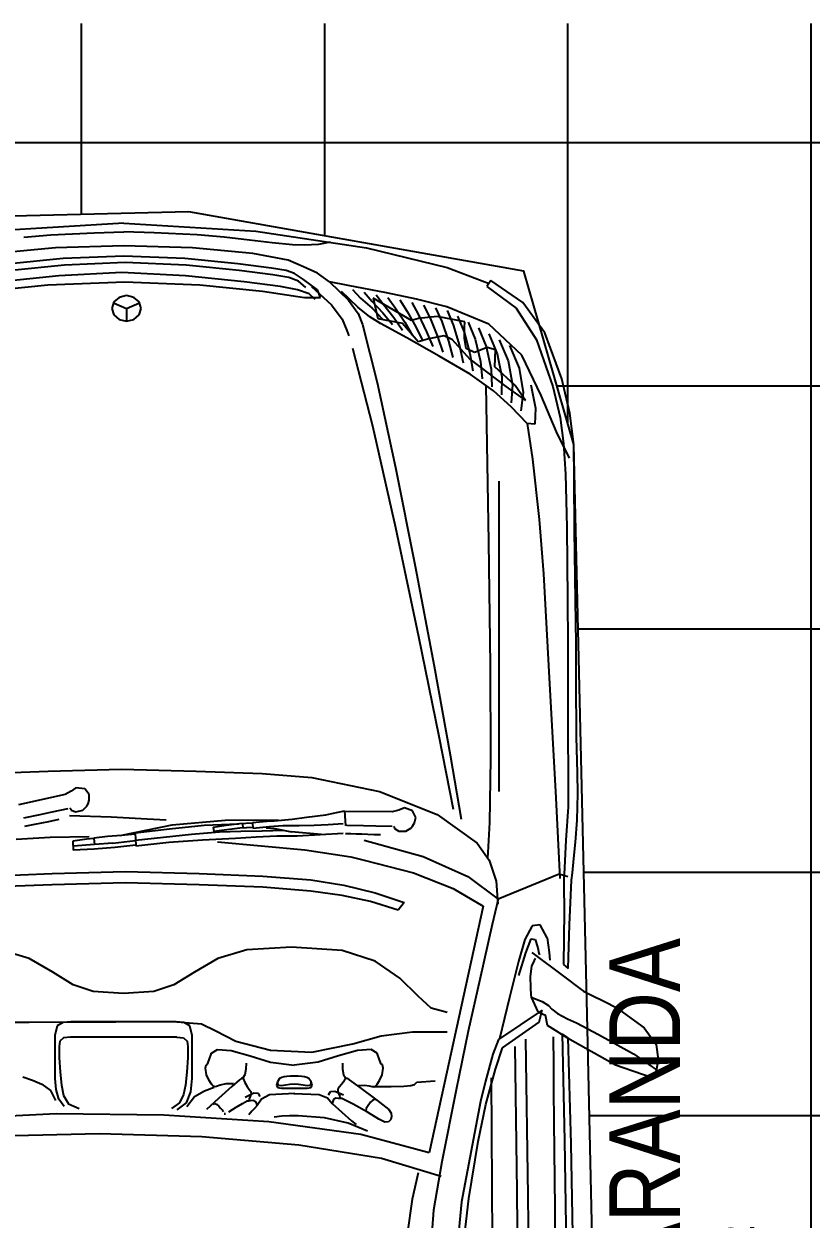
# Model space of a CAD drawing. Header units: millimetres. Extents: x 3923 to 4007, y 744 to 982.
# Drawn here: x 3957.347 to 3960.583, y 941.012 to 945.926 of the extents above; entities that cross this region are included whole.
import ezdxf
from ezdxf.enums import TextEntityAlignment as Align

# ---------------------------------------------------------------- set-up
doc = ezdxf.new("R2010")
doc.units = ezdxf.units.MM
doc.header["$LTSCALE"] = 20
doc.layers.add('E-txt-g', color=3, linetype='Continuous')
doc.layers.add('HIDROSSANITÁRIO', color=8, linetype='Continuous')
doc.layers.add('E-Txt-W', color=7, linetype='Continuous', lineweight=20)
doc.styles.add('F2', font='ARIALN.TTF')
doc.styles.add('REG60', font='romans.shx', dxfattribs={"width": 0.8, "height": 0.15})
doc.styles.add('REG80', font='romans.shx', dxfattribs={"width": 0.8, "height": 0.2})

# ---------------------------------------------------------------- blocks, each defined once
blk = doc.blocks.new('Austin Mini dessus')
at = {"color": 8, "flags": 128}
for points in [[(1.1017, 3.2922), (1.1017, 3.0712)], [(1.2904, 3.0155), (1.3004, 3.222)], [(-0.5405, 2.876), (-0.5243, 3.1472)], [(-0.4009, 3.1615), (-0.4139, 3.0323)], [(0.5909, 3.1628), (0.5858, 3.0317)], [(0.8014, 3.1546), (0.7962, 3.0235)], [(0.8194, 3.0235), (0.8246, 3.1546)], [(-0.4897, 3.0166), (-0.4783, 3.1411)], [(-0.4326, 3.01), (-0.42, 3.129)], [(0.9712, 3.0712), (0.9535, 3.1308)], [(1.3356, 3.1305), (1.3308, 2.9266)], [(-0.4678, 3.0008), (-0.457, 3.1102)], [(-0.4541, 2.9981), (-0.4433, 3.1075)], [(0.726, 3.0977), (0.7219, 3.0275)], [(-0.5121, 3.0818), (-0.5164, 3.0261)], [(0.6338, 2.997), (0.6553, 3.0927)], [(0.6818, 3.0817), (0.6747, 3.0485)], [(0.6957, 3.0601), (0.6993, 3.0807)], [(0.9991, 3.0226), (0.9712, 3.0712)], [(1.1017, 3.0712), (1.1013, 2.893)], [(1.214, 3.084), (1.2213, 3.064)], [(0.6747, 3.0485), (0.6693, 3.0237)], [(0.6902, 3.0313), (0.6957, 3.0601)], [(1.2213, 3.064), (1.2296, 3.0447)], [(-0.5164, 3.0261), (-0.5207, 2.9376)], [(-0.4139, 3.0323), (-0.4198, 2.8742)], [(0.5858, 3.0317), (0.5818, 2.8809)], [(0.6693, 3.0237), (0.6625, 2.9905)], [(0.6853, 3.0102), (0.6902, 3.0313)], [(0.7219, 3.0275), (0.7205, 2.9476)], [(0.7962, 3.0235), (0.7923, 2.8727)], [(0.8155, 2.8727), (0.8194, 3.0235)], [(1.0249, 2.9807), (0.9991, 3.0226)], [(1.2296, 3.0447), (1.2425, 3.0269)], [(1.2425, 3.0269), (1.263, 3.0168)], [(-0.4943, 2.876), (-0.4897, 3.0166)], [(-0.473, 2.876), (-0.4678, 3.0008)], [(-0.4594, 2.8733), (-0.4541, 2.9981)], [(-0.4389, 2.8801), (-0.4326, 3.01)], [(1.1016, 3.0013), (1.1008, 2.9854)], [(1.1087, 3.0128), (1.1016, 3.0013)], [(1.1289, 3.0172), (1.1087, 3.0128)], [(1.2179, 3.0172), (1.1289, 3.0172)], [(1.1326, 2.9863), (1.1344, 3.0006)], [(1.1344, 3.0006), (1.1406, 3.0076)], [(1.1406, 3.0076), (1.1521, 3.0095)], [(1.1521, 3.0095), (1.1745, 3.009)], [(1.1745, 3.009), (1.2048, 3.0074)], [(1.2048, 3.0074), (1.2315, 3.0045)], [(1.2406, 3.0157), (1.2179, 3.0172)], [(1.2315, 3.0045), (1.2524, 3.0002)], [(1.2601, 3.01), (1.2406, 3.0157)], [(1.2524, 3.0002), (1.27, 2.9903)], [(1.275, 2.9987), (1.2601, 3.01)], [(1.2927, 2.7938), (1.2904, 3.0155)], [(0.6202, 2.9747), (0.6273, 2.9847)], [(0.6221, 2.9567), (0.6202, 2.9747)], [(0.6273, 2.9847), (0.6338, 2.997)], [(0.6618, 2.9878), (0.6631, 2.986)], [(0.6631, 2.986), (0.6661, 2.9845)], [(0.6661, 2.9845), (0.6693, 2.9748)], [(0.6693, 2.9748), (0.6662, 2.9608)], [(0.677, 2.9877), (0.6796, 2.9022)], [(0.7277, 2.9669), (0.7297, 2.9812)], [(0.7297, 2.9812), (0.7484, 2.9804)], [(0.7369, 2.9367), (0.7402, 2.9806)], [(0.7461, 2.9374), (0.7484, 2.9804)], [(1.0386, 2.9396), (1.0249, 2.9807)], [(1.1008, 2.9854), (1.1008, 2.7686)], [(1.1326, 2.7677), (1.1326, 2.9863)], [(1.27, 2.9903), (1.2792, 2.9682)], [(0.6341, 2.9475), (0.6221, 2.9567)], [(0.6529, 2.9495), (0.6455, 2.9473)], [(0.6577, 2.9524), (0.6529, 2.9495)], [(0.6662, 2.9608), (0.6577, 2.9524)], [(0.7244, 2.9379), (0.7259, 2.9524)], [(0.7259, 2.9524), (0.7277, 2.9669)], [(-0.5207, 2.9376), (-0.5227, 2.876)], [(0.6455, 2.9473), (0.6341, 2.9475)], [(0.7205, 2.9096), (0.7234, 2.9377)], [(0.7244, 2.9379), (0.7369, 2.9367)], [(0.7339, 2.8986), (0.7369, 2.9367)], [(0.7427, 2.8947), (0.7461, 2.9374)], [(1.0427, 2.877), (1.0386, 2.9396)], [(1.3308, 2.9266), (1.3369, 2.7159)], [(-0.3786, 2.8967), (-0.3653, 2.9008)], [(-0.3653, 2.9008), (-0.352, 2.8967)], [(0.6796, 2.9022), (0.6837, 2.8284)], [(0.718, 2.8814), (0.7205, 2.9096)], [(-0.5405, 2.876), (-0.5243, 2.6047)], [(-0.5207, 2.8143), (-0.5227, 2.876)], [(-0.4897, 2.7353), (-0.4943, 2.876)], [(-0.4678, 2.7512), (-0.473, 2.876)], [(-0.4326, 2.7495), (-0.4389, 2.8801)], [(-0.3917, 2.8708), (-0.3881, 2.8859)], [(-0.3881, 2.8859), (-0.3786, 2.8967)], [(-0.3767, 2.8977), (-0.3653, 2.8708)], [(-0.352, 2.8967), (-0.3425, 2.8859)], [(-0.3425, 2.8859), (-0.3389, 2.8708)], [(0.5818, 2.8809), (0.5858, 2.7275)], [(0.7179, 2.8836), (0.6962, 2.7767)], [(0.7152, 2.8533), (0.718, 2.8814)], [(0.7339, 2.8986), (0.7283, 2.8522)], [(0.7381, 2.8519), (0.7427, 2.8947)], [(1.0386, 2.8145), (1.0427, 2.877)], [(1.1013, 2.893), (1.1007, 2.7756)], [(-0.4541, 2.7484), (-0.4594, 2.8733)], [(-0.4198, 2.8742), (-0.4139, 2.72)], [(-0.3881, 2.8557), (-0.3917, 2.8708)], [(-0.3786, 2.845), (-0.3881, 2.8557)], [(-0.3653, 2.8708), (-0.3767, 2.844)], [(-0.3653, 2.8708), (-0.3389, 2.8708)], [(-0.3425, 2.8557), (-0.352, 2.845)], [(-0.3389, 2.8708), (-0.3425, 2.8557)], [(0.7054, 2.7825), (0.7131, 2.8533)], [(0.7131, 2.8533), (0.7381, 2.8519)], [(0.7277, 2.8526), (0.7218, 2.7949)], [(0.7325, 2.784), (0.7401, 2.8518)], [(0.7923, 2.8727), (0.7962, 2.7218)], [(0.8194, 2.7218), (0.8155, 2.8727)], [(-0.3653, 2.8409), (-0.3786, 2.845)], [(-0.352, 2.845), (-0.3653, 2.8409)], [(0.6837, 2.8284), (0.6857, 2.7893)], [(-0.5164, 2.7259), (-0.5207, 2.8143)], [(1.0249, 2.7734), (1.0386, 2.8145)], [(0.6962, 2.7767), (0.6866, 2.668)], [(0.6979, 2.7113), (0.7054, 2.7825)], [(0.7218, 2.7949), (0.7156, 2.7372)], [(0.7279, 2.7148), (0.7325, 2.784)], [(1.268, 2.7619), (1.2795, 2.7785)], [(1.307, 2.578), (1.2927, 2.7938)], [(0.9991, 2.7314), (1.0249, 2.7734)], [(1.1007, 2.7756), (1.1055, 2.717)], [(1.1008, 2.7686), (1.1016, 2.7527)], [(1.1016, 2.7527), (1.1087, 2.7412)], [(1.1326, 2.7677), (1.1344, 2.7534)], [(1.1344, 2.7534), (1.1406, 2.7464)], [(1.2315, 2.7495), (1.2505, 2.7536)], [(1.2505, 2.7536), (1.268, 2.7619)], [(1.2676, 2.7483), (1.2824, 2.7671)], [(-0.4783, 2.6109), (-0.4897, 2.7353)], [(-0.457, 2.6417), (-0.4678, 2.7512)], [(-0.4433, 2.639), (-0.4541, 2.7484)], [(-0.42, 2.6293), (-0.4326, 2.7495)], [(0.5858, 2.7275), (0.5909, 2.5917)], [(0.7156, 2.7372), (0.7107, 2.6794)], [(0.9712, 2.6829), (0.9991, 2.7314)], [(1.1087, 2.7412), (1.1289, 2.7368)], [(1.1289, 2.7368), (1.2179, 2.7368)], [(1.1406, 2.7464), (1.1521, 2.7446)], [(1.1521, 2.7446), (1.1745, 2.745)], [(1.1745, 2.745), (1.2048, 2.7466)], [(1.2048, 2.7466), (1.2315, 2.7495)], [(1.2179, 2.7368), (1.2453, 2.7392)], [(1.2436, 2.7106), (1.2551, 2.7309)], [(1.2453, 2.7392), (1.2676, 2.7483)], [(1.2551, 2.7309), (1.276, 2.7469)], [(-0.5121, 2.6701), (-0.5164, 2.7259)], [(-0.4139, 2.72), (-0.4009, 2.5911)], [(0.6946, 2.6403), (0.6979, 2.7113)], [(0.7244, 2.6467), (0.7279, 2.7148)], [(0.7962, 2.7218), (0.8014, 2.5907)], [(0.8246, 2.5907), (0.8194, 2.7218)], [(1.1055, 2.717), (1.1196, 2.6871)], [(1.1879, 2.7044), (1.1793, 2.701)], [(1.1894, 2.7071), (1.1879, 2.7044)], [(1.1965, 2.7087), (1.1894, 2.7071)], [(1.2102, 2.7066), (1.1965, 2.7087)], [(1.2218, 2.7011), (1.2102, 2.7066)], [(1.2364, 2.6909), (1.2436, 2.7106)], [(1.2586, 2.6815), (1.2815, 2.7064)], [(1.3369, 2.7159), (1.3537, 2.5166)], [(0.701, 2.6926), (0.6971, 2.6657)], [(0.701, 2.6926), (0.7101, 2.6911)], [(0.7063, 2.6647), (0.71, 2.6915)], [(0.7107, 2.6794), (0.709, 2.6356)], [(0.731, 2.6835), (0.7474, 2.5042)], [(0.9535, 2.6232), (0.9712, 2.6829)], [(1.1196, 2.6871), (1.1407, 2.6458)], [(1.1655, 2.6964), (1.1583, 2.6841)], [(1.1583, 2.6841), (1.1602, 2.6556)], [(1.1793, 2.701), (1.1655, 2.6964)], [(1.2296, 2.696), (1.2218, 2.7011)], [(1.2286, 2.6664), (1.2314, 2.6783)], [(1.2336, 2.6927), (1.2296, 2.696)], [(1.2314, 2.6783), (1.2342, 2.6856)], [(1.235, 2.6895), (1.2336, 2.6927)], [(1.2342, 2.6856), (1.235, 2.6895)], [(1.2344, 2.6544), (1.2586, 2.6815)], [(1.2705, 2.6928), (1.2693, 2.6894)], [(1.2693, 2.6894), (1.2703, 2.6857)], [(1.2703, 2.6857), (1.2746, 2.681)], [(1.2746, 2.681), (1.2785, 2.6776)], [(-0.5068, 2.6299), (-0.5121, 2.6701)], [(0.6866, 2.668), (0.6857, 2.5588)], [(0.6971, 2.6657), (0.6937, 2.6386)], [(0.7033, 2.6376), (0.7063, 2.6647)], [(1.1602, 2.6556), (1.1712, 2.6165)], [(1.2206, 2.6388), (1.2344, 2.6544)], [(1.2283, 2.6506), (1.2286, 2.6664)], [(1.286, 2.6602), (1.2767, 2.6451)], [(1.2785, 2.6776), (1.2823, 2.6745)], [(1.2823, 2.6745), (1.286, 2.6721)], [(1.2901, 2.67), (1.2902, 2.6692)], [(1.2903, 2.6674), (1.2901, 2.67)], [(1.2902, 2.6692), (1.2903, 2.6683)], [(1.2903, 2.6683), (1.2903, 2.6674)], [(-0.5002, 2.5714), (-0.5068, 2.6299)], [(-0.4482, 2.5725), (-0.457, 2.6417)], [(-0.4345, 2.5698), (-0.4433, 2.639)], [(-0.4102, 2.5543), (-0.42, 2.6293)], [(0.6937, 2.6386), (0.692, 2.6115)], [(0.6934, 2.6323), (0.7028, 2.6314)], [(0.7015, 2.6106), (0.7033, 2.6376)], [(0.709, 2.6356), (0.7085, 2.5917)], [(0.7219, 2.6045), (0.7244, 2.6467)], [(1.1407, 2.6458), (1.1591, 2.5751)], [(1.2099, 2.6274), (1.2179, 2.6325)], [(1.2173, 2.6328), (1.2174, 2.6346)], [(1.2179, 2.6325), (1.2173, 2.6328)], [(1.2174, 2.6346), (1.2206, 2.6388)], [(1.2179, 2.6307), (1.226, 2.6273)], [(1.2691, 2.6322), (1.2637, 2.6225)], [(1.2767, 2.6451), (1.2691, 2.6322)], [(-0.5243, 2.6047), (-0.4897, 2.3776)], [(-0.4642, 2.5388), (-0.4783, 2.6109)], [(0.6914, 2.6119), (0.6903, 2.5972)], [(0.6924, 2.6121), (0.7034, 2.6111)], [(0.7034, 2.6111), (0.6997, 2.5769)], [(0.7197, 2.5621), (0.7219, 2.6045)], [(0.9474, 2.5318), (0.9535, 2.6232)], [(1.1712, 2.6165), (1.184, 2.5749)], [(1.1861, 2.6248), (1.1983, 2.6254)], [(1.1983, 2.6254), (1.2099, 2.6274)], [(1.226, 2.6273), (1.234, 2.623)], [(1.234, 2.623), (1.2401, 2.6184)], [(1.2401, 2.6184), (1.2445, 2.6153)], [(1.2445, 2.6153), (1.2492, 2.6149)], [(1.2478, 2.609), (1.2564, 2.6266)], [(1.2485, 2.5997), (1.2478, 2.609)], [(1.2492, 2.6149), (1.2546, 2.6166)], [(1.2546, 2.6166), (1.2595, 2.6184)], [(1.2595, 2.6184), (1.2623, 2.6189)], [(1.2623, 2.6189), (1.2632, 2.6189)], [(1.2632, 2.6157), (1.2624, 2.6105)], [(1.2624, 2.6105), (1.2647, 2.6055)], [(1.2639, 2.6197), (1.2632, 2.6157)], [(1.2637, 2.6225), (1.2638, 2.6219)], [(1.2638, 2.6219), (1.2639, 2.6197)], [(1.2647, 2.6055), (1.2732, 2.6021)], [(1.2732, 2.6021), (1.279, 2.6074)], [(1.279, 2.6074), (1.285, 2.6129)], [(1.285, 2.6129), (1.2921, 2.6194)], [(-0.4009, 2.5911), (-0.3879, 2.5051)], [(0.5909, 2.5917), (0.5988, 2.49)], [(0.689, 2.5822), (0.6878, 2.5675)], [(0.6903, 2.5972), (0.689, 2.5822)], [(0.7026, 2.5837), (0.7038, 2.5662)], [(0.7085, 2.5917), (0.7072, 2.5478)], [(0.8014, 2.5907), (0.8092, 2.4916)], [(0.8325, 2.4916), (0.8246, 2.5907)], [(1.255, 2.5958), (1.2485, 2.5997)], [(1.2515, 2.5771), (1.2598, 2.5934)], [(1.2598, 2.5934), (1.2732, 2.6021)], [(-0.4961, 2.5299), (-0.5002, 2.5714)], [(-0.4433, 2.5428), (-0.4482, 2.5725)], [(-0.429, 2.5374), (-0.4345, 2.5698)], [(0.6878, 2.5675), (0.6847, 2.5306)], [(0.6997, 2.5769), (0.6975, 2.5497)], [(0.7038, 2.5662), (0.7072, 2.5489)], [(0.7193, 2.5199), (0.7197, 2.5621)], [(1.1591, 2.5751), (1.1632, 2.4901)], [(1.184, 2.5749), (1.1902, 2.5259)], [(1.2153, 2.5514), (1.218, 2.556)], [(1.218, 2.556), (1.2242, 2.5604)], [(1.2242, 2.5604), (1.2316, 2.5628)], [(1.2242, 2.5604), (1.2279, 2.5607)], [(1.2279, 2.5607), (1.2312, 2.5579)], [(1.2312, 2.5579), (1.2319, 2.5522)], [(1.2316, 2.5628), (1.2362, 2.5607)], [(1.2362, 2.5607), (1.2378, 2.5522)], [(1.2487, 2.5245), (1.2515, 2.5771)], [(1.2952, 2.5513), (1.2971, 2.5676)], [(1.3331, 2.3893), (1.307, 2.578)], [(-0.4511, 2.5067), (-0.4642, 2.5388)], [(-0.4368, 2.5257), (-0.4433, 2.5428)], [(-0.4211, 2.5171), (-0.429, 2.5374)], [(-0.4038, 2.5192), (-0.4102, 2.5543)], [(0.6847, 2.5306), (0.6807, 2.5008)], [(0.6975, 2.5497), (0.6975, 2.5161)], [(0.7072, 2.5489), (0.7105, 2.5317)], [(0.7164, 2.4705), (0.7105, 2.5317)], [(0.9547, 2.4275), (0.9474, 2.5318)], [(1.2129, 2.5259), (1.213, 2.5337)], [(1.213, 2.5337), (1.2135, 2.541)], [(1.2135, 2.541), (1.2142, 2.5468)], [(1.2142, 2.5468), (1.2153, 2.5514)], [(1.2293, 2.5353), (1.2287, 2.5263)], [(1.2305, 2.5442), (1.2293, 2.5353)], [(1.2319, 2.5522), (1.2305, 2.5442)], [(1.2378, 2.5522), (1.2378, 2.4996)], [(1.2945, 2.5182), (1.2946, 2.5357)], [(1.2946, 2.5357), (1.2952, 2.5513)], [(-0.4951, 2.5046), (-0.4961, 2.5299)], [(-0.4377, 2.4782), (-0.4511, 2.5067)], [(-0.4251, 2.5069), (-0.4368, 2.5257)], [(-0.4036, 2.4784), (-0.4251, 2.5069)], [(-0.4082, 2.5023), (-0.4211, 2.5171)], [(-0.3951, 2.4956), (-0.4038, 2.5192)], [(0.6975, 2.5161), (0.6972, 2.4854)], [(0.714, 2.4253), (0.7193, 2.5199)], [(1.184, 2.4768), (1.1902, 2.5259)], [(1.213, 2.5181), (1.2129, 2.5259)], [(1.2135, 2.5107), (1.213, 2.5181)], [(1.2142, 2.505), (1.2135, 2.5107)], [(1.2287, 2.5263), (1.2293, 2.5172)], [(1.2293, 2.5172), (1.2305, 2.5078)], [(1.2305, 2.5078), (1.2319, 2.4996)], [(1.2487, 2.5272), (1.2506, 2.4745)], [(1.2987, 2.4638), (1.2945, 2.5182)], [(1.3537, 2.5166), (1.3811, 2.3466)], [(-0.4965, 2.4761), (-0.4951, 2.5046)], [(-0.4106, 2.4907), (-0.373, 2.4496)], [(-0.3837, 2.4832), (-0.3951, 2.4956)], [(-0.3879, 2.5051), (-0.3881, 2.472)], [(0.5988, 2.49), (0.6278, 2.3505)], [(0.6807, 2.5008), (0.6754, 2.4613)], [(0.6972, 2.4854), (0.6952, 2.456)], [(0.7474, 2.5042), (0.7622, 2.4097)], [(0.8092, 2.4916), (0.8202, 2.4242)], [(0.8415, 2.4274), (0.8325, 2.4916)], [(1.1632, 2.4901), (1.1462, 2.4053)], [(1.2153, 2.5004), (1.2142, 2.505)], [(1.218, 2.4957), (1.2153, 2.5004)], [(1.2242, 2.4914), (1.218, 2.4957)], [(1.2316, 2.489), (1.2242, 2.4914)], [(1.2279, 2.4911), (1.2242, 2.4914)], [(1.2312, 2.4938), (1.2279, 2.4911)], [(1.2319, 2.4996), (1.2312, 2.4938)], [(1.2362, 2.4911), (1.2316, 2.489)], [(1.2378, 2.4996), (1.2362, 2.4911)], [(-0.5014, 2.4519), (-0.4965, 2.4761)], [(-0.4198, 2.4536), (-0.4377, 2.4782)], [(-0.3881, 2.472), (-0.4036, 2.4784)], [(0.6754, 2.4613), (0.673, 2.4486)], [(1.1712, 2.4352), (1.184, 2.4768)], [(1.2506, 2.4745), (1.2571, 2.4576)], [(1.2571, 2.4576), (1.2692, 2.4481)], [(1.3098, 2.4149), (1.2987, 2.4638)], [(-0.4198, 2.4536), (-0.3822, 2.4143)], [(-0.4126, 2.4151), (-0.4198, 2.4536)], [(-0.373, 2.4496), (-0.3435, 2.4277)], [(0.6699, 2.4354), (0.6674, 2.4227)], [(0.673, 2.4486), (0.6699, 2.4354)], [(0.6952, 2.456), (0.6932, 2.4254)], [(1.1602, 2.3961), (1.1712, 2.4352)], [(1.2303, 2.429), (1.2352, 2.4335)], [(1.2352, 2.4335), (1.2399, 2.4364)], [(1.2399, 2.4364), (1.2445, 2.4366)], [(1.2447, 2.4518), (1.2434, 2.4425)], [(1.2434, 2.4425), (1.2511, 2.4245)], [(1.2445, 2.4366), (1.2498, 2.4346)], [(1.2514, 2.4554), (1.2447, 2.4518)], [(1.2498, 2.4346), (1.2546, 2.4325)], [(1.2546, 2.4325), (1.2574, 2.4319)], [(1.2579, 2.4403), (1.2605, 2.4451)], [(1.2585, 2.435), (1.2579, 2.4403)], [(1.259, 2.431), (1.2585, 2.435)], [(1.2605, 2.4451), (1.2692, 2.4481)], [(1.2692, 2.4481), (1.287, 2.4285)], [(-0.3975, 2.3367), (-0.4126, 2.4151)], [(-0.3677, 2.3955), (-0.4003, 2.4288)], [(-0.3822, 2.4143), (-0.3546, 2.3944)], [(-0.3435, 2.4277), (-0.32, 2.4176)], [(-0.32, 2.4176), (-0.3092, 2.4141)], [(0.6674, 2.4227), (0.6984, 2.421)], [(0.6695, 2.3245), (0.669, 2.4226)], [(0.6972, 2.4178), (0.6978, 2.3839)], [(0.715, 2.4096), (0.7145, 2.4208)], [(0.7153, 2.3984), (0.715, 2.4096)], [(0.7622, 2.4097), (0.7686, 2.3821)], [(0.8202, 2.4242), (0.8359, 2.3599)], [(0.8536, 2.369), (0.8415, 2.4274)], [(0.9762, 2.3595), (0.9547, 2.4275)], [(1.1861, 2.427), (1.1983, 2.4265)], [(1.1983, 2.4265), (1.21, 2.4246)], [(1.21, 2.4246), (1.2177, 2.4194)], [(1.2177, 2.4194), (1.2172, 2.4191)], [(1.2172, 2.4191), (1.2172, 2.4174)], [(1.2172, 2.4174), (1.2201, 2.4129)], [(1.2178, 2.4212), (1.2248, 2.4245)], [(1.2201, 2.4129), (1.2359, 2.3915)], [(1.2248, 2.4245), (1.2303, 2.429)], [(1.2574, 2.4319), (1.2583, 2.4319)], [(1.2586, 2.4282), (1.2588, 2.4289)], [(1.2704, 2.4052), (1.2586, 2.4282)], [(1.2588, 2.4289), (1.259, 2.431)], [(1.287, 2.4285), (1.3044, 2.4082)], [(1.3044, 2.4082), (1.3122, 2.3989)], [(1.3256, 2.3754), (1.3098, 2.4149)], [(-0.4043, 2.4065), (-0.3863, 2.3895)], [(-0.3863, 2.3895), (-0.3657, 2.3661)], [(-0.3478, 2.3704), (-0.3677, 2.3955)], [(-0.3546, 2.3944), (-0.3323, 2.3856)], [(-0.3323, 2.3856), (-0.2128, 2.3556)], [(-0.2838, 2.4064), (-0.1243, 2.3655)], [(0.6978, 2.3839), (0.6981, 2.3586)], [(0.7156, 2.3872), (0.7153, 2.3984)], [(0.7163, 2.3745), (0.7156, 2.3872)], [(1.1462, 2.4053), (1.1298, 2.3473)], [(1.1583, 2.3676), (1.1602, 2.3961)], [(1.2319, 2.3948), (1.2313, 2.3807)], [(1.2359, 2.3915), (1.262, 2.3561)], [(1.2871, 2.3751), (1.2704, 2.4052)], [(1.3706, 2.2486), (1.3331, 2.3893)], [(-0.4897, 2.3776), (-0.4494, 2.2119)], [(-0.3989, 2.3821), (-0.3794, 2.3657)], [(-0.3864, 2.3641), (-0.3443, 2.3544)], [(-0.3402, 2.2847), (-0.3864, 2.3641)], [(-0.3794, 2.3657), (-0.3561, 2.3436)], [(-0.3657, 2.3661), (-0.3434, 2.3447)], [(-0.3346, 2.3489), (-0.3478, 2.3704)], [(-0.1243, 2.3655), (0.085, 2.3182)], [(0.717, 2.3616), (0.7163, 2.3745)], [(0.7167, 2.349), (0.717, 2.3616)], [(0.7276, 2.3821), (0.761, 2.261)], [(0.7686, 2.3821), (0.7952, 2.2812)], [(0.8359, 2.3599), (0.8558, 2.3002)], [(0.8715, 2.3124), (0.8536, 2.369)], [(1.0114, 2.309), (0.9762, 2.3595)], [(1.1655, 2.3554), (1.1583, 2.3676)], [(1.2336, 2.3591), (1.2296, 2.3558)], [(1.2313, 2.3807), (1.2324, 2.3718)], [(1.2324, 2.3718), (1.2342, 2.3662)], [(1.235, 2.3623), (1.2336, 2.3591)], [(1.2342, 2.3662), (1.234, 2.3268)], [(1.2342, 2.3662), (1.235, 2.3623)], [(1.2607, 2.3612), (1.2619, 2.3648)], [(1.2617, 2.3576), (1.2607, 2.3612)], [(1.2619, 2.3648), (1.2664, 2.3692)], [(1.2664, 2.3692), (1.2729, 2.3742)], [(1.2729, 2.3742), (1.279, 2.3779)], [(1.279, 2.3779), (1.2846, 2.3787)], [(1.3014, 2.3519), (1.2871, 2.3751)], [(-0.3843, 2.2744), (-0.3975, 2.3367)], [(-0.3935, 2.3577), (-0.3726, 2.3419)], [(-0.3726, 2.3419), (-0.3464, 2.3212)], [(-0.3561, 2.3436), (-0.3321, 2.324)], [(-0.3443, 2.3544), (-0.3348, 2.3038)], [(-0.3048, 2.2947), (-0.3346, 2.3489)], [(-0.2128, 2.3556), (-0.0386, 2.3181)], [(0.6278, 2.3505), (0.675, 2.2324)], [(0.6981, 2.3586), (0.6989, 2.3247)], [(1.1298, 2.3473), (1.1216, 2.2828)], [(1.1793, 2.3508), (1.1655, 2.3554)], [(1.1879, 2.3474), (1.1793, 2.3508)], [(1.1894, 2.3447), (1.1879, 2.3474)], [(1.1965, 2.3431), (1.1894, 2.3447)], [(1.2102, 2.3451), (1.1965, 2.3431)], [(1.2218, 2.3507), (1.2102, 2.3451)], [(1.2296, 2.3558), (1.2218, 2.3507)], [(1.262, 2.3561), (1.2817, 2.3316)], [(1.3075, 2.3397), (1.3014, 2.3519)], [(1.3066, 2.3322), (1.3075, 2.3397)], [(1.3811, 2.3466), (1.4186, 2.2238)], [(-0.3881, 2.3334), (-0.3657, 2.3181)], [(-0.3657, 2.3181), (-0.3368, 2.2988)], [(-0.3464, 2.3212), (-0.3209, 2.3033)], [(-0.0386, 2.3181), (0.1643, 2.2777)], [(0.085, 2.3182), (0.3093, 2.2706)], [(0.6613, 2.2997), (0.6659, 2.3111)], [(0.6659, 2.3111), (0.6695, 2.3245)], [(0.6989, 2.3218), (0.7006, 2.3204)], [(0.7006, 2.3204), (0.7038, 2.3197)], [(0.7038, 2.3197), (0.7091, 2.3109)], [(0.7091, 2.3109), (0.7093, 2.2966)], [(0.8558, 2.3002), (0.8715, 2.3124)], [(1.234, 2.3268), (1.2334, 2.3009)], [(1.2817, 2.3316), (1.2889, 2.3268)], [(1.2889, 2.3268), (1.2958, 2.3258)], [(1.2958, 2.3258), (1.3019, 2.3278)], [(1.3019, 2.3278), (1.3066, 2.3322)], [(-0.3827, 2.309), (-0.3589, 2.2942)], [(-0.3589, 2.2942), (-0.3272, 2.2763)], [(-0.3368, 2.2988), (-0.3096, 2.2826)], [(-0.3348, 2.3038), (-0.2973, 2.271)], [(-0.2675, 2.228), (-0.3048, 2.2947)], [(0.6672, 2.2826), (0.6613, 2.2997)], [(0.7029, 2.2864), (0.6988, 2.2826)], [(0.7093, 2.2966), (0.7029, 2.2864)], [(1.0484, 2.2716), (1.0114, 2.309)], [(1.2323, 2.2864), (1.2299, 2.279)], [(1.2334, 2.3009), (1.2323, 2.2864)], [(1.4655, 2.2834), (1.5384, 2.2936)], [(-0.3686, 2.2124), (-0.3843, 2.2744)], [(-0.3774, 2.2846), (-0.352, 2.2704)], [(-0.352, 2.2704), (-0.3175, 2.2539)], [(-0.3489, 2.2319), (-0.3449, 2.2704)], [(-0.3449, 2.2704), (-0.3402, 2.2847)], [(-0.3272, 2.2763), (-0.2983, 2.2619)], [(-0.2973, 2.271), (-0.3028, 2.2519)], [(0.1643, 2.2777), (0.3699, 2.2387)], [(0.3093, 2.2706), (0.5139, 2.2288)], [(0.6809, 2.2764), (0.6672, 2.2826)], [(0.6921, 2.2787), (0.6809, 2.2764)], [(0.6988, 2.2826), (0.6921, 2.2787)], [(0.761, 2.261), (0.8021, 2.1691)], [(0.7952, 2.2812), (0.8271, 2.1996)], [(1.0731, 2.2446), (1.0484, 2.2716)], [(1.1216, 2.2828), (1.1216, 2.212)], [(1.2254, 2.2741), (1.2227, 2.2366)], [(1.2269, 2.2752), (1.2254, 2.2741)], [(1.2299, 2.279), (1.2269, 2.2752)], [(1.4113, 2.2714), (1.4655, 2.2834)], [(-0.372, 2.2602), (-0.3452, 2.2466)], [(-0.3666, 2.2358), (-0.3383, 2.2228)], [(-0.3452, 2.2466), (-0.3079, 2.2315)], [(-0.3175, 2.2539), (-0.287, 2.2412)], [(-0.3028, 2.2519), (-0.3094, 2.2175)], [(0.3699, 2.2387), (0.552, 2.2057)], [(0.8634, 2.1376), (1.3706, 2.2486)], [(1.0817, 2.212), (1.0731, 2.2446)], [(1.3891, 2.2224), (1.4881, 2.2396)], [(1.4881, 2.2396), (1.6349, 2.2506)], [(-0.4494, 2.2119), (-0.4163, 2.1254)], [(-0.3332, 2.1259), (-0.3686, 2.2124)], [(-0.3612, 2.2114), (-0.3315, 2.199)], [(-0.3375, 2.1754), (-0.3489, 2.2319)], [(-0.3383, 2.2228), (-0.2982, 2.209)], [(-0.3094, 2.2175), (-0.3021, 2.202)], [(-0.3079, 2.2315), (-0.2757, 2.2204)], [(-0.2299, 2.1644), (-0.2675, 2.228)], [(0.5139, 2.2288), (0.6638, 2.199)], [(0.675, 2.2324), (0.7337, 2.1502)], [(1.2411, 2.1935), (1.3891, 2.2224)], [(-0.3492, 2.1901), (-0.3167, 2.1765)], [(-0.3315, 2.199), (-0.2886, 2.1866)], [(-0.3021, 2.202), (-0.261, 2.1651)], [(-0.2982, 2.209), (-0.2645, 2.1997)], [(-0.2886, 2.1866), (-0.2532, 2.179)], [(0.552, 2.2057), (0.6848, 2.1831)], [(0.8271, 2.1996), (0.8634, 2.1376)], [(1.1207, 2.1686), (1.2411, 2.1935)], [(1.4713, 2.1819), (1.6721, 2.2014)], [(-0.3267, 2.1761), (-0.3375, 2.1754)], [(-0.3372, 2.1687), (-0.3019, 2.154)], [(-0.3036, 2.1762), (-0.3267, 2.1761)], [(-0.3167, 2.1765), (-0.2725, 2.1648)], [(-0.2827, 2.1724), (-0.3036, 2.1762)], [(-0.2744, 2.1557), (-0.2827, 2.1724)], [(-0.2725, 2.1648), (-0.2368, 2.1592)], [(-0.261, 2.1651), (-0.2046, 2.0909)], [(-0.1958, 2.1163), (-0.2299, 2.1644)], [(0.8021, 2.1691), (0.849, 2.1068)], [(1.0142, 2.1447), (1.1207, 2.1686)], [(1.2652, 2.143), (1.4713, 2.1819)], [(1.4643, 2.1668), (1.3475, 2.1478)], [(1.606, 2.1833), (1.4643, 2.1668)], [(-0.3251, 2.1474), (-0.2871, 2.1315)], [(-0.3019, 2.154), (-0.2565, 2.1429)], [(-0.2847, 2.1294), (-0.2744, 2.1557)], [(-0.2565, 2.1429), (-0.2204, 2.1395)], [(0.7337, 2.1502), (0.769, 2.1254)], [(0.9014, 2.1189), (1.0142, 2.1447)], [(1.2232, 2.1328), (1.2652, 2.143)], [(1.3475, 2.1478), (1.2712, 2.132)], [(-0.4226, 2.1216), (-0.4101, 2.1302)], [(-0.3778, 2.0561), (-0.4226, 2.1216)], [(-0.4101, 2.1302), (-0.3656, 2.0699)], [(-0.269, 2.0579), (-0.3332, 2.1259)], [(-0.3131, 2.126), (-0.2723, 2.109)], [(-0.2871, 2.1315), (-0.2405, 2.1211)], [(-0.2803, 2.1124), (-0.2847, 2.1294)], [(-0.2456, 2.1137), (-0.2803, 2.1124)], [(-0.2071, 2.072), (-0.2456, 2.1137)], [(-0.2405, 2.1211), (-0.204, 2.1197)], [(-0.2069, 2.1325), (0.1144, 2.1265)], [(-0.1629, 2.08), (-0.1958, 2.1163)], [(0.1144, 2.1265), (0.369, 2.1233)], [(0.369, 2.1233), (0.5603, 2.1227)], [(0.5603, 2.1227), (0.6914, 2.1247)], [(0.6914, 2.1247), (0.7656, 2.1289)], [(0.769, 2.1254), (0.8118, 2.1109)], [(0.849, 2.1068), (0.9014, 2.1189)], [(1.1373, 2.1061), (1.1678, 2.118)], [(1.1678, 2.118), (1.2232, 2.1328)], [(1.241, 2.1243), (1.1985, 2.1123)], [(1.216, 2.1209), (1.5491, 2.1189)], [(1.2712, 2.132), (1.241, 2.1243)], [(-0.301, 2.1047), (-0.2575, 2.0865)], [(-0.2723, 2.109), (-0.2245, 2.0993)], [(-0.2245, 2.0993), (-0.1876, 2.0999)], [(-0.2046, 2.0909), (-0.1762, 2.0504)], [(0.6276, 2.1045), (-0.0104, 2.1045)], [(0.7979, 1.9816), (0.849, 2.1068)], [(0.8118, 2.1109), (0.8596, 2.1076)], [(1.0511, 2.0835), (1.1363, 2.104)], [(1.0772, 2.0166), (1.1373, 2.1061)], [(1.1544, 2.0979), (1.1018, 2.0227)], [(1.1985, 2.1123), (1.1544, 2.0979)], [(-0.3656, 2.0699), (-0.3005, 2.0279)], [(-0.289, 2.0833), (-0.2428, 2.064)], [(-0.2575, 2.0865), (-0.2084, 2.0774)], [(-0.2428, 2.064), (-0.1924, 2.0556)], [(-0.2084, 2.0774), (-0.1711, 2.0801)], [(-0.1762, 2.0504), (-0.2071, 2.072)], [(-0.1288, 2.0473), (-0.1629, 2.08)], [(0.932, 2.0521), (0.9769, 2.0648)], [(1.006, 2.0645), (0.959, 2.0503)], [(0.9769, 2.0648), (1.0511, 2.0835)], [(1.1518, 2.0725), (1.4497, 2.0682)], [(1.4497, 2.0682), (1.6696, 2.0663)], [(-0.3153, 2.0107), (-0.3778, 2.0561)], [(-0.1866, 2.0184), (-0.269, 2.0579)], [(-0.2082, 2.0394), (-0.1605, 2.0298)], [(-0.1924, 2.0556), (-0.1547, 2.0604)], [(-0.1288, 2.0473), (-0.0554, 2.0362)], [(-0.1273, 2.0313), (-0.1288, 2.0473)], [(0.9036, 2.0367), (0.932, 2.0521)], [(0.959, 2.0503), (0.9308, 2.0393)], [(0.9308, 2.0393), (0.932, 2.031)], [(0.9869, 2.0382), (1.0083, 2.0409)], [(1.0083, 2.0409), (1.031, 2.0405)], [(1.031, 2.0405), (1.0455, 2.0396)], [(1.0455, 2.0396), (1.0506, 2.0392)], [(1.1368, 2.0506), (1.4588, 2.0461)], [(1.4588, 2.0461), (1.6944, 2.0429)], [(-0.3005, 2.0279), (-0.2047, 1.9948)], [(-0.1118, 1.9868), (-0.1866, 2.0184)], [(-0.1605, 2.0298), (-0.1273, 2.0313)], [(-0.0554, 2.0362), (0.0688, 2.0223)], [(0.0688, 2.0223), (0.18, 2.0136)], [(0.9015, 2.0205), (0.9036, 2.0367)], [(0.9284, 2.0063), (0.9015, 2.0205)], [(0.932, 2.031), (0.9488, 2.0255)], [(0.9488, 2.0255), (0.9598, 2.0229)], [(0.9589, 2.0374), (1.0093, 1.97)], [(0.9598, 2.0229), (0.9637, 2.0221)], [(0.9712, 2.0303), (0.975, 2.0331)], [(0.975, 2.0331), (0.9869, 2.0382)], [(1.0506, 2.0392), (1.0806, 2.025)], [(1.0506, 2.0392), (1.0594, 2.0164)], [(1.0594, 2.0164), (1.0677, 2.0031)], [(1.1018, 2.0227), (1.0772, 2.0166)], [(1.0806, 2.025), (1.0877, 2.0092)], [(-0.2203, 1.9763), (-0.3153, 2.0107)], [(-0.2047, 1.9948), (-0.141, 1.9797)], [(0.18, 2.0136), (0.3684, 2.0036)], [(0.3684, 2.0036), (0.6405, 1.9886)], [(0.9284, 2.0063), (0.9435, 2.0041)], [(0.9435, 2.0041), (0.9588, 2.0023)], [(0.9588, 2.0023), (0.9744, 2.0007)], [(1.0677, 2.0031), (1.0753, 1.9968)], [(1.0753, 1.9968), (1.0842, 1.9851)], [(1.1088, 2.0056), (1.0877, 2.0092)], [(1.1378, 1.9593), (1.1088, 2.0056)], [(1.1323, 1.9939), (1.1889, 1.9933)], [(1.1889, 1.9933), (1.2417, 1.9931)], [(1.2417, 1.9931), (1.3059, 1.9922)], [(1.3059, 1.9922), (1.4847, 1.9901)], [(1.4847, 1.9901), (1.6616, 1.9901)], [(-0.1499, 1.9594), (-0.2203, 1.9763)], [(-0.141, 1.9797), (-0.088, 1.9728)], [(-0.0578, 1.9603), (-0.1118, 1.9868)], [(-0.088, 1.9728), (-0.0243, 1.9685)], [(-0.0243, 1.9685), (0.084, 1.9658)], [(0.084, 1.9658), (0.2331, 1.9643)], [(0.6405, 1.9886), (0.8064, 1.9798)], [(0.6591, 1.9627), (0.7278, 1.9679)], [(0.7278, 1.9679), (0.7981, 1.971)], [(0.8032, 1.9639), (0.7979, 1.9816)], [(0.7981, 1.971), (0.7996, 1.9716)], [(0.7996, 1.9716), (0.8012, 1.972)], [(0.8012, 1.972), (0.803, 1.9721)], [(0.803, 1.9721), (0.8187, 1.9717)], [(0.8187, 1.9717), (0.8745, 1.9713)], [(0.8745, 1.9713), (0.9836, 1.9722)], [(0.9836, 1.9722), (0.9918, 1.9626)], [(1.0093, 1.97), (1.0326, 1.939)], [(1.0842, 1.9851), (1.0947, 1.9644)], [(1.1339, 1.9626), (1.1261, 1.9756)], [(1.1261, 1.9756), (1.3452, 1.9705)], [(1.3452, 1.9705), (1.6075, 1.9666)], [(-0.0857, 1.9511), (-0.1499, 1.9594)], [(-0.0153, 1.9503), (-0.0857, 1.9511)], [(0.0907, 1.9502), (-0.0153, 1.9503)], [(0.2354, 1.9481), (0.0907, 1.9502)], [(0.2331, 1.9643), (0.3237, 1.9638)], [(0.3237, 1.9468), (0.2354, 1.9481)], [(0.3237, 1.9638), (0.3991, 1.9639)], [(0.3994, 1.9465), (0.3237, 1.9468)], [(0.3991, 1.9639), (0.5144, 1.9637)], [(0.5154, 1.9455), (0.3994, 1.9465)], [(0.5144, 1.9637), (0.5887, 1.9626)], [(0.5899, 1.9439), (0.5154, 1.9455)], [(0.5887, 1.9626), (0.6591, 1.9627)], [(0.6316, 1.9433), (0.5899, 1.9439)], [(0.6869, 1.9446), (0.6316, 1.9433)], [(0.7321, 1.9476), (0.6869, 1.9446)], [(0.7655, 1.9512), (0.7321, 1.9476)], [(0.7946, 1.9543), (0.7655, 1.9512)], [(0.8101, 1.9559), (0.7946, 1.9543)], [(0.8406, 1.9574), (0.8101, 1.9559)], [(0.902, 1.9603), (0.8406, 1.9574)], [(0.9918, 1.9626), (0.902, 1.9603)], [(1.0947, 1.9644), (1.1035, 1.9457)], [(1.1035, 1.9457), (1.127, 1.9007)], [(1.3518, 1.9569), (1.1339, 1.9626)], [(1.1905, 1.8654), (1.1378, 1.9593)], [(1.6114, 1.9519), (1.3518, 1.9569)], [(1.0326, 1.939), (1.0383, 1.9315)], [(1.0383, 1.9315), (1.0455, 1.9166)], [(1.0455, 1.9166), (1.0602, 1.8867)], [(1.127, 1.9007), (1.1671, 1.8287)], [(1.0602, 1.8867), (1.0718, 1.8645)], [(1.0718, 1.8645), (1.1137, 1.8064)], [(1.2159, 1.792), (1.1905, 1.8654)], [(1.1671, 1.8287), (1.2, 1.7814)], [(1.1137, 1.8064), (1.1476, 1.7819)], [(1.1476, 1.7819), (1.1788, 1.7779)], [(1.1788, 1.7779), (1.2025, 1.7823)], [(1.2025, 1.7823), (1.2133, 1.7887)], [(1.2133, 1.7887), (1.2159, 1.792)]]:
    blk.add_lwpolyline(points, dxfattribs=at)
blk = doc.blocks.new('TXT-AMB75')
at = {"layer": 'E-txt-g', "style": 'REG80', "width": 0.8, "flags": 8}
blk.add_attdef('TXT', text='', height=0.2, dxfattribs=at).set_placement((0.0055, 0.2964), align=Align.CENTER)
at = {"layer": 'E-Txt-W', "style": 'REG60', "width": 0.8, "flags": 8}
blk.add_attdef('TXT', text='', height=0.15, dxfattribs=at).set_placement((0.0055, 0.0271), align=Align.CENTER)

msp = doc.modelspace()

# ---------------------------------------------------------------- hatches: boundary and pattern name
at = {"layer": 'HIDROSSANITÁRIO'}
h = msp.add_hatch(dxfattribs=at)
h.set_pattern_fill('ANSI37,_O', color=8, scale=8, angle=135)
h.set_pattern_definition([(180, (4034.583, -2178.562), (-3e-16, -1), []), (270, (4034.583, -2178.562), (1, -3e-16), [])])
h.paths.add_polyline_path([(3954.7161, 935.9271), (3954.7161, 945.9273), (3966.6161, 945.9273), (3966.6161, 942.843), (3968.8253, 940.6338), (3970.8229, 940.6338), (3970.8229, 938.927), (3966.2161, 938.927), (3966.2183, 935.9352)])
h.paths.add_polyline_path([(3961.4086, 935.9676), (3961.0695, 936.4726), (3961.0311, 939.8805), (3961.0239, 942.8898), (3961.0856, 944.7317), (3961.3232, 945.0137), (3962.1332, 945.0757), (3963.5092, 945.111), (3964.5128, 944.9876), (3964.8033, 944.7673), (3964.9001, 941.6915), (3964.8018, 936.9841), (3964.6841, 936.1098), (3963.8779, 935.7799)])
h.paths.add_polyline_path([(3962.0199, 945.0757), (3962.0199, 945.8763), (3962.4093, 945.8763), (3962.4093, 945.0757)], flags=16)
h.paths.add_polyline_path([(3960.1254, 938.4919), (3960.1254, 942.2442), (3959.6728, 942.2442), (3959.6728, 938.4919)], flags=24)
h.paths.add_polyline_path([(3960.5467, 939.6859), (3960.5467, 941.0502), (3960.1524, 941.0502), (3960.1524, 939.6859)], flags=24)
h.paths.add_polyline_path([(3960.8737, 939.9894), (3960.7991, 939.9894), (3960.8047, 939.9608), (3960.8209, 939.9366)], flags=24)
h.paths.add_polyline_path([(3960.8737, 939.9894), (3960.8209, 939.9366), (3960.8451, 939.9204), (3960.8737, 939.9147)], flags=24)
h.paths.add_polyline_path([(3960.8737, 939.9894), (3960.8737, 940.064), (3960.9023, 940.0583), (3960.9265, 940.0422)], flags=24)
h.paths.add_polyline_path([(3960.8737, 939.9894), (3960.9265, 940.0422), (3960.9427, 940.0179), (3960.9483, 939.9894)], flags=24)
edge = h.paths.add_edge_path(flags=16)
edge.add_line((3961.023, 939.9894), (3960.7244, 939.9894))
edge = h.paths.add_edge_path(flags=16)
edge.add_arc((3960.8737, 939.9894), 0.0746, 0, 360)
edge = h.paths.add_edge_path(flags=16)
edge.add_line((3960.8737, 939.8401), (3960.8737, 940.5423))
h.paths.add_polyline_path([(3960.8915, 940.0487), (3960.8915, 940.6911), (3960.5309, 940.6911), (3960.5309, 940.0487)], flags=24)
h.paths.add_polyline_path([(3959.2197, 936.0807), (3959.7715, 937.0394), (3959.6641, 941.7951), (3959.6082, 944.1972), (3959.4021, 944.9095), (3958.0246, 945.1538), (3957.0786, 945.1304), (3956.4305, 944.9244), (3956.0839, 944.6944), (3955.9178, 943.1197), (3955.8596, 938.5753), (3955.9305, 937.2548), (3956.2132, 936.0169), (3956.889, 935.9286), (3958.8725, 935.93), (3959.2082, 936.0261)], flags=16)
h.paths.add_polyline_path([(3955.3161, 937.927), (3955.3161, 938.927), (3954.7161, 938.927), (3954.7161, 937.927)], flags=16)
h.paths.add_polyline_path([(3966.2161, 937.927), (3966.2161, 938.927), (3965.6161, 938.927), (3965.6161, 937.927)], flags=16)
h.paths.add_polyline_path([(3967.6414, 940.7706), (3967.9003, 941.3956), (3967.3425, 941.6267), (3967.0836, 941.0016)], flags=24)
h.paths.add_polyline_path([(3954.7056, 939.8757), (3955.3125, 939.8757), (3955.3125, 940.4794), (3954.7056, 940.4794)], flags=9)

# ---------------------------------------------------------------- linework, layer by layer
at = {"layer": 'HIDROSSANITÁRIO', "color": 8, "elevation": 5.2524}
msp.add_lwpolyline([(3959.2197, 936.0807), (3959.7715, 937.0394), (3959.6641, 941.7951), (3959.6082, 944.1972), (3959.4021, 944.9095), (3958.0246, 945.1538), (3957.0786, 945.1304), (3956.4305, 944.9244), (3956.0839, 944.6944), (3955.9178, 943.1197), (3955.8596, 938.5753), (3955.9305, 937.2548), (3956.2132, 936.0169), (3956.889, 935.9286), (3958.8725, 935.93), (3959.2082, 936.0261), (3959.2197, 936.0807)], dxfattribs=at)

# ---------------------------------------------------------------- block references
at = {"layer": 'HIDROSSANITÁRIO', "color": 8, "xscale": -2, "yscale": 2, "zscale": 2, "rotation": 90}
msp.add_blockref('Austin Mini dessus', (3963.5105, 944.0257, 5.2524), dxfattribs=at)
at = {"layer": 'HIDROSSANITÁRIO', "color": 8}
ref = msp.add_blockref('TXT-AMB75', (3960.4772, 940.3601, 3.6592), dxfattribs=dict(at, xscale=1.458, yscale=1.458, zscale=1.458, rotation=90))
ref.add_attrib('TXT', 'GARAGEM / VARANDA', dxfattribs={"layer": 'E-txt-g', "color": 2, "height": 0.2916, "rotation": 90, "style": 'F2'}).set_placement((3960.045, 940.3681, 3.6592), align=Align.CENTER)
ref.add_attrib('TXT', 'A=31,84m²', dxfattribs={"layer": 'E-Txt-W', "height": 0.2187, "rotation": 90, "style": 'F2'}).set_placement((3960.4377, 940.3681, 3.6592), align=Align.CENTER)

doc.saveas('drawing.dxf')
